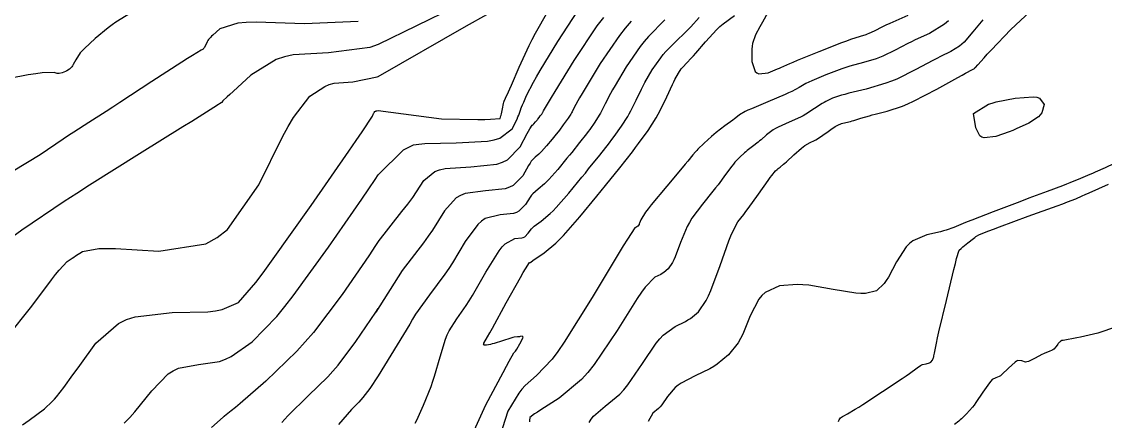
# Model space of a CAD drawing. Header units: metres. Extents: x 837475 to 838479, y 1189012 to 1191015.
# Drawn here: x 837953.3 to 838095.2, y 1190619.5 to 1190671.9 of the extents above; entities that cross this region are included whole.
import ezdxf

# ---------------------------------------------------------------- set-up
doc = ezdxf.new("R2010")
doc.units = ezdxf.units.M
doc.header["$LTSCALE"] = 0.3
doc.layers.add('COTAS 10', color=1, linetype='Continuous')
doc.layers.add('COTAS INT', color=252, linetype='Continuous')

msp = doc.modelspace()

# ---------------------------------------------------------------- linework, layer by layer
at = {"layer": 'COTAS 10'}
for points, elevation in [([(837953.444, 1190619.101), (837954.329, 1190619.703), (837956.32, 1190621.17), (837957.343, 1190622.155), (837957.617, 1190622.452), (837957.887, 1190622.76), (837958.83, 1190623.957), (837960.03, 1190625.618), (837960.463, 1190626.217), (837960.94, 1190626.877), (837963.024, 1190629.763), (837965.998, 1190632.374), (837967.036, 1190632.861), (837968.167, 1190633.245), (837973.024, 1190633.777), (837977.68, 1190633.894), (837978.684, 1190634.017), (837979.564, 1190634.178), (837981.713, 1190635.088), (837983.986, 1190637.743), (837984.945, 1190639.006), (837986.047, 1190640.498), (837991.215, 1190647.789), (837996.157, 1190654.93), (837997.115, 1190656.325), (837997.896, 1190657.469), (837999.234, 1190659.502), (837999.396, 1190659.831), (837999.434, 1190659.901), (837999.469, 1190659.961), (837999.573, 1190660.1), (837999.667, 1190660.162), (837999.695, 1190660.173), (837999.725, 1190660.181), (837999.842, 1190660.19), (837999.993, 1190660.221), (838000, 1190660.224), (838008.268, 1190659.132), (838013.047, 1190659.07), (838013.967, 1190659.074), (838014.713, 1190659.088), (838015.95, 1190659.216), (838016.057, 1190659.523), (838016.09, 1190659.65), (838016.124, 1190659.794), (838016.26, 1190660.467), (838016.413, 1190661.162), (838016.458, 1190661.32), (838016.504, 1190661.464), (838016.682, 1190661.862), (838017.067, 1190662.666), (838017.244, 1190663.066), (838017.452, 1190663.543), (838018.459, 1190665.906), (838019.77, 1190668.767), (838020.17, 1190669.558), (838020.586, 1190670.348), (838022.22, 1190673.196)], 1720), ([(838004.849, 1190619.29), (838005.043, 1190619.683), (838005.943, 1190621.663), (838006.917, 1190624.106), (838007.157, 1190624.79), (838007.384, 1190625.479), (838008.097, 1190627.996), (838008.812, 1190630.303), (838009.041, 1190630.858), (838009.284, 1190631.378), (838010.272, 1190632.954), (838011.511, 1190634.709), (838011.911, 1190635.341), (838012.336, 1190636.037), (838014.078, 1190639.078), (838015.818, 1190641.853), (838016.243, 1190642.381), (838016.642, 1190642.804), (838017.877, 1190643.463), (838018.796, 1190643.557), (838018.997, 1190643.625), (838019.175, 1190643.71), (838019.622, 1190644.167), (838020.063, 1190644.763), (838020.237, 1190644.935), (838020.433, 1190645.111), (838021.326, 1190645.773), (838022.514, 1190646.748), (838022.896, 1190647.122), (838023.3, 1190647.54), (838024.954, 1190649.425), (838026.671, 1190651.511), (838027.115, 1190652.057), (838027.547, 1190652.589), (838028.996, 1190654.393), (838030.261, 1190656.016), (838030.577, 1190656.432), (838030.878, 1190656.835), (838031.841, 1190658.173), (838032.661, 1190659.453), (838032.871, 1190659.819), (838033.075, 1190660.19), (838033.752, 1190661.574), (838034.462, 1190663.046), (838034.687, 1190663.472), (838034.923, 1190663.907), (838035.88, 1190665.547), (838036.979, 1190667.147), (838037.307, 1190667.557), (838037.643, 1190667.953), (838038.942, 1190669.264), (838040.241, 1190670.489), (838040.578, 1190670.831), (838040.906, 1190671.174), (838042.008, 1190672.422)], 1730), ([(838096.334, 1190653.285), (838095.152, 1190652.754), (838093.843, 1190652.17), (838093.491, 1190652.014), (838093.143, 1190651.861), (838091.924, 1190651.33), (838090.535, 1190650.758), (838090.08, 1190650.58), (838089.595, 1190650.393), (838087.588, 1190649.644), (838085.161, 1190648.745), (838084.411, 1190648.463), (838083.627, 1190648.167), (838080.511, 1190646.98), (838077.686, 1190645.885), (838077.086, 1190645.648), (838076.564, 1190645.439), (838075.335, 1190644.921), (838074.362, 1190644.573), (838074.001, 1190644.472), (838073.601, 1190644.368), (838071.826, 1190643.972), (838069.98, 1190643.18), (838069.535, 1190642.826), (838069.118, 1190642.413), (838067.854, 1190640.436), (838066.795, 1190638.417), (838066.509, 1190637.978), (838066.226, 1190637.592), (838065.229, 1190636.629), (838063.767, 1190636.28), (838063.191, 1190636.28), (838062.54, 1190636.322), (838059.573, 1190636.822), (838056.39, 1190637.362), (838055.603, 1190637.428), (838054.858, 1190637.459), (838052.509, 1190637.27), (838050.66, 1190636.41), (838050.231, 1190636.017), (838049.837, 1190635.558), (838048.711, 1190633.339), (838047.732, 1190630.946), (838047.429, 1190630.376), (838047.114, 1190629.846), (838045.863, 1190628.268), (838044.377, 1190627.042), (838043.914, 1190626.735), (838043.428, 1190626.442), (838041.485, 1190625.498), (838039.657, 1190624.566), (838039.245, 1190624.281), (838038.872, 1190623.983), (838037.864, 1190622.806), (838037.118, 1190621.705), (838036.911, 1190621.454), (838036.704, 1190621.227), (838035.952, 1190620.602), (838035.326, 1190619.504)], 1740)]:
    msp.add_lwpolyline(points, dxfattribs=dict(at, elevation=elevation))
at = {"layer": 'COTAS INT'}
for points, elevation in [([(838010.049, 1190673.753), (838000, 1190668.865), (837998.915, 1190668.489), (837993.504, 1190667.792), (837988.849, 1190667.548), (837987.714, 1190667.275), (837986.645, 1190666.914), (837983.337, 1190664.866), (837981.023, 1190662.749), (837980.58, 1190662.344), (837980.224, 1190662.017), (837979.654, 1190661.491), (837979.639, 1190661.466), (837979.634, 1190661.454), (837979.627, 1190661.441), (837979.599, 1190661.378), (837979.564, 1190661.316), (837979.554, 1190661.303), (837979.544, 1190661.292), (837979.505, 1190661.269), (837979.327, 1190661.164), (837979.228, 1190661.101), (837979.108, 1190661.025), (837978.498, 1190660.627), (837976.551, 1190659.403), (837975.588, 1190658.804), (837974.441, 1190658.094), (837968.771, 1190654.59), (837962.228, 1190650.479), (837960.531, 1190649.385), (837958.884, 1190648.311), (837953.353, 1190644.59), (837948.951, 1190641.401)], 1716), ([(837951.409, 1190630.512), (837954.675, 1190634.613), (837957.241, 1190638.081), (837957.779, 1190638.776), (837958.241, 1190639.356), (837959.288, 1190640.492), (837959.933, 1190640.923), (837960.143, 1190641.059), (837960.366, 1190641.201), (837961.283, 1190641.775), (837963.428, 1190642.157), (837964.425, 1190642.179), (837965.597, 1190642.164), (837971.283, 1190641.807), (837977.443, 1190642.781), (837978.913, 1190643.606), (837980.281, 1190644.671), (837984.37, 1190650.523), (837987.475, 1190656.815), (837988.223, 1190658.157), (837988.922, 1190659.326), (837991.043, 1190662.106), (837993.003, 1190663.398), (837993.601, 1190663.63), (837994.224, 1190663.807), (837996.673, 1190663.991), (837999.856, 1190664.651), (838000, 1190664.714), (838011.576, 1190671.308), (838016.872, 1190674.313)], 1718), ([(838027.633, 1190619.391), (838027.877, 1190619.813), (838028.177, 1190620.216), (838029.725, 1190621.528), (838031.633, 1190623.114), (838032.159, 1190623.691), (838032.685, 1190624.328), (838034.579, 1190627.124), (838036.384, 1190629.802), (838036.854, 1190630.365), (838037.311, 1190630.849), (838038.855, 1190631.952), (838040.211, 1190632.61), (838040.55, 1190632.815), (838040.874, 1190633.03), (838041.91, 1190633.885), (838042.914, 1190635.373), (838043.216, 1190635.987), (838043.529, 1190636.689), (838044.747, 1190639.95), (838045.891, 1190643.159), (838046.157, 1190643.828), (838046.401, 1190644.401), (838047.097, 1190645.676), (838047.844, 1190646.629), (838048.119, 1190646.999), (838048.425, 1190647.414), (838049.775, 1190649.298), (838051.058, 1190651.093), (838051.32, 1190651.453), (838051.543, 1190651.753), (838052.013, 1190652.341), (838052.232, 1190652.539), (838052.297, 1190652.594), (838052.364, 1190652.648), (838052.619, 1190652.843), (838053.053, 1190653.202), (838053.233, 1190653.36), (838053.438, 1190653.543), (838054.392, 1190654.416), (838055.404, 1190655.296), (838055.645, 1190655.483), (838055.868, 1190655.646), (838056.535, 1190656.031), (838057.129, 1190656.319), (838057.306, 1190656.42), (838057.49, 1190656.531), (838058.2, 1190657.013), (838058.903, 1190657.514), (838059.081, 1190657.638), (838059.253, 1190657.756), (838059.815, 1190658.127), (838060.341, 1190658.411), (838060.49, 1190658.474), (838060.64, 1190658.531), (838061.193, 1190658.677), (838061.84, 1190658.823), (838062.049, 1190658.879), (838062.272, 1190658.941), (838063.184, 1190659.221), (838064.318, 1190659.558), (838064.68, 1190659.656), (838065.063, 1190659.756), (838066.62, 1190660.136), (838068.645, 1190660.82), (838069.323, 1190661.113), (838070.052, 1190661.45), (838073.108, 1190663.04), (838075.884, 1190664.575), (838076.437, 1190664.878), (838076.896, 1190665.128), (838077.773, 1190665.589), (838078.042, 1190665.755), (838078.117, 1190665.818), (838078.194, 1190665.89), (838078.473, 1190666.213), (838079.308, 1190667.148), (838079.734, 1190667.606), (838080.245, 1190668.15), (838082.798, 1190670.831), (838085.966, 1190673.763)], 1738), ([(837967.576, 1190673.005), (837965.674, 1190671.792), (837965.168, 1190671.436), (837964.67, 1190671.071), (837962.947, 1190669.684), (837961.544, 1190668.377), (837961.249, 1190668.064), (837960.994, 1190667.771), (837960.41, 1190666.89), (837960.089, 1190666.248), (837960, 1190666.106), (837959.911, 1190665.98), (837959.591, 1190665.657), (837959.251, 1190665.447), (837959.15, 1190665.392), (837959.046, 1190665.339), (837958.646, 1190665.159), (837958.228, 1190665.067), (837958.112, 1190665.069), (837957.996, 1190665.084), (837957.578, 1190665.235), (837956.014, 1190665.174), (837955.176, 1190665.054), (837954.161, 1190664.89), (837949.033, 1190663.924)], 1712), ([(837966.757, 1190619.287), (837967.473, 1190620.037), (837968.158, 1190620.79), (837970.366, 1190623.54), (837972.518, 1190625.755), (837973.167, 1190626.172), (837973.839, 1190626.503), (837976.46, 1190626.99), (837979.227, 1190627.401), (837979.992, 1190627.684), (837980.755, 1190628.041), (837983.507, 1190629.944), (837986.711, 1190633.294), (837987.76, 1190634.563), (837988.879, 1190635.981), (837993.507, 1190642.336), (837997.843, 1190648.615), (837998.779, 1190649.985), (837999.6, 1190651.195), (838000, 1190651.8), (838003.3, 1190655.095), (838004.628, 1190655.726), (838005.308, 1190655.838), (838006.122, 1190655.922), (838010.19, 1190655.998), (838014.325, 1190656.217), (838015.183, 1190656.391), (838015.916, 1190656.614), (838017.523, 1190657.832), (838018.171, 1190659.128), (838018.3, 1190659.4), (838018.406, 1190659.636), (838018.605, 1190660.174), (838018.662, 1190660.433), (838018.679, 1190660.493), (838018.696, 1190660.546), (838018.762, 1190660.695), (838018.906, 1190660.994), (838018.972, 1190661.144), (838019.05, 1190661.322), (838019.425, 1190662.203), (838020.323, 1190663.94), (838020.73, 1190664.656), (838021.206, 1190665.475), (838023.497, 1190669.286), (838026.127, 1190673.27)], 1722), ([(838000, 1190643.045), (838003.114, 1190647.002), (838003.865, 1190647.995), (838004.512, 1190648.873), (838005.995, 1190651.091), (838007.426, 1190652.258), (838008.042, 1190652.474), (838008.752, 1190652.643), (838012.112, 1190652.864), (838015.527, 1190653.215), (838016.274, 1190653.466), (838016.934, 1190653.783), (838018.597, 1190655.481), (838019.505, 1190657.212), (838019.689, 1190657.549), (838019.843, 1190657.825), (838020.158, 1190658.308), (838020.299, 1190658.424), (838020.344, 1190658.468), (838020.393, 1190658.518), (838020.589, 1190658.742), (838020.793, 1190658.99), (838020.846, 1190659.055), (838020.898, 1190659.118), (838021.07, 1190659.333), (838021.22, 1190659.526), (838021.258, 1190659.576), (838021.294, 1190659.624), (838021.408, 1190659.783), (838021.506, 1190659.935), (838021.531, 1190659.978), (838021.555, 1190660.023), (838021.636, 1190660.187), (838022.295, 1190661.302), (838022.684, 1190661.946), (838023.163, 1190662.734), (838025.638, 1190666.791), (838028.684, 1190671.338), (838029.523, 1190672.435)], 1724), ([(838011.913, 1190616.888), (838014.093, 1190621.69), (838016.337, 1190625.945), (838016.775, 1190626.763), (838017.134, 1190627.425), (838017.771, 1190628.517), (838017.964, 1190628.741), (838018.044, 1190628.856), (838018.135, 1190628.994), (838018.559, 1190629.683), (838018.903, 1190630.346), (838018.945, 1190630.468), (838018.963, 1190630.562), (838018.833, 1190630.68), (838018.567, 1190630.636), (838018.499, 1190630.63), (838018.434, 1190630.625), (838018.217, 1190630.629), (838017.799, 1190630.558), (838017.606, 1190630.507), (838017.379, 1190630.443), (838016.283, 1190630.096), (838015.162, 1190629.742), (838014.919, 1190629.673), (838014.706, 1190629.616), (838014.182, 1190629.517), (838013.92, 1190629.523), (838013.872, 1190629.532), (838013.835, 1190629.545), (838013.79, 1190629.622), (838013.814, 1190629.708), (838013.82, 1190629.726), (838013.827, 1190629.743), (838013.848, 1190629.783), (838014.31, 1190630.611), (838014.593, 1190631.123), (838014.943, 1190631.758), (838016.772, 1190635.074), (838018.616, 1190638.385), (838018.977, 1190639.017), (838019.272, 1190639.525), (838019.798, 1190640.329), (838019.886, 1190640.338), (838019.905, 1190640.344), (838019.922, 1190640.353), (838019.964, 1190640.396), (838020.25, 1190640.613), (838020.42, 1190640.73), (838020.629, 1190640.873), (838021.715, 1190641.594), (838023.252, 1190642.857), (838023.746, 1190643.34), (838024.27, 1190643.881), (838026.409, 1190646.319), (838028.63, 1190649.018), (838029.205, 1190649.724), (838029.764, 1190650.412), (838031.638, 1190652.747), (838033.275, 1190654.845), (838033.683, 1190655.385), (838034.073, 1190655.906), (838035.319, 1190657.636), (838036.379, 1190659.292), (838036.652, 1190659.766), (838036.915, 1190660.246), (838037.791, 1190662.037), (838038.518, 1190663.627), (838038.687, 1190663.981), (838038.844, 1190664.298), (838039.294, 1190665.132), (838039.677, 1190665.69), (838039.791, 1190665.833), (838039.908, 1190665.971), (838040.361, 1190666.428), (838041.031, 1190667.118), (838041.286, 1190667.403), (838041.571, 1190667.728), (838042.849, 1190669.244), (838044.327, 1190670.853), (838044.737, 1190671.238), (838045.147, 1190671.596), (838046.634, 1190672.669)], 1732), ([(838051.019, 1190673.076), (838050.312, 1190671.819), (838050.131, 1190671.496), (838049.957, 1190671.184), (838049.386, 1190670.146), (838048.995, 1190669.022), (838048.934, 1190668.656), (838048.895, 1190668.266), (838048.925, 1190666.658), (838049.351, 1190665.359), (838049.561, 1190665.164), (838049.811, 1190665.039), (838051.047, 1190665.182), (838052.272, 1190665.686), (838052.516, 1190665.79), (838052.718, 1190665.877), (838053.103, 1190666.062), (838053.882, 1190666.405), (838054.333, 1190666.591), (838054.885, 1190666.817), (838057.732, 1190667.966), (838060.698, 1190669.132), (838061.327, 1190669.369), (838061.872, 1190669.568), (838063.146, 1190669.98), (838063.868, 1190670.192), (838064.066, 1190670.265), (838064.262, 1190670.345), (838064.961, 1190670.687), (838066.057, 1190671.23), (838066.503, 1190671.437), (838067.012, 1190671.667), (838069.363, 1190672.704)], 1732), ([(837997.367, 1190671.882), (837990.335, 1190671.592), (837984.032, 1190671.799), (837982.735, 1190671.752), (837981.631, 1190671.659), (837979.265, 1190670.949), (837978.368, 1190670.122), (837978.191, 1190669.957), (837978.046, 1190669.819), (837977.781, 1190669.552), (837977.69, 1190669.388), (837977.654, 1190669.315), (837977.614, 1190669.231), (837977.43, 1190668.828), (837977.208, 1190668.428), (837977.144, 1190668.346), (837977.078, 1190668.276), (837976.831, 1190668.126), (837975.686, 1190667.453), (837975.055, 1190667.054), (837974.287, 1190666.563), (837970.379, 1190664.018), (837966.194, 1190661.286), (837965.253, 1190660.677), (837964.405, 1190660.131), (837962.126, 1190658.689), (837960.137, 1190657.414), (837959.472, 1190656.973), (837958.757, 1190656.495), (837955.762, 1190654.45), (837952.209, 1190652.279)], 1714), ([(838037.523, 1190672.101), (838035.379, 1190669.936), (838034.822, 1190669.282), (838034.282, 1190668.605), (838032.466, 1190665.962), (838031.003, 1190663.516), (838030.686, 1190662.964), (838030.406, 1190662.465), (838029.713, 1190661.112), (838029.235, 1190660.134), (838029.091, 1190659.872), (838028.942, 1190659.613), (838028.364, 1190658.71), (838027.683, 1190657.765), (838027.471, 1190657.48), (838027.248, 1190657.186), (838026.354, 1190656.04), (838025.331, 1190654.765), (838025.026, 1190654.39), (838024.711, 1190654.004), (838023.499, 1190652.531), (838022.331, 1190651.2), (838022.045, 1190650.904), (838021.775, 1190650.64), (838020.936, 1190649.951), (838020.236, 1190649.349), (838020.054, 1190649.14), (838019.877, 1190648.912), (838019.28, 1190647.939), (838018.428, 1190647.068), (838018.089, 1190646.905), (838017.706, 1190646.777), (838015.955, 1190646.597), (838014.012, 1190646.084), (838013.509, 1190645.745), (838013.021, 1190645.322), (838011.383, 1190643.083), (838009.728, 1190640.315), (838009.229, 1190639.559), (838008.712, 1190638.806), (838006.696, 1190636.124), (838004.881, 1190633.576), (838004.489, 1190632.908), (838004.146, 1190632.257), (838000, 1190625.522), (837998.888, 1190623.825), (837997.991, 1190622.646), (837997.733, 1190622.346), (837997.472, 1190622.058), (837996.494, 1190621.112), (837994.786, 1190619.144)], 1728), ([(838033.114, 1190671.918), (838032.338, 1190671.007), (838031.585, 1190670.062), (838029.052, 1190666.376), (838027.083, 1190663.125), (838026.685, 1190662.455), (838026.351, 1190661.884), (838025.674, 1190660.65), (838025.395, 1190660.079), (838025.311, 1190659.925), (838025.224, 1190659.774), (838024.886, 1190659.246), (838024.489, 1190658.694), (838024.364, 1190658.528), (838024.234, 1190658.356), (838023.712, 1190657.686), (838023.114, 1190656.942), (838022.936, 1190656.722), (838022.752, 1190656.497), (838022.044, 1190655.636), (838021.362, 1190654.859), (838021.195, 1190654.686), (838021.037, 1190654.532), (838020.547, 1190654.129), (838020.04, 1190653.587), (838019.871, 1190653.345), (838019.691, 1190653.062), (838018.938, 1190651.71), (838017.681, 1190650.425), (838017.181, 1190650.185), (838016.617, 1190649.996), (838014.033, 1190649.731), (838011.382, 1190649.363), (838010.775, 1190649.11), (838010.223, 1190648.79), (838008.689, 1190647.087), (838007.12, 1190644.594), (838006.547, 1190643.777), (838005.913, 1190642.904), (838003.12, 1190639.294), (837999.69, 1190633.844)], 1726), ([(838074.664, 1190671.996), (838074.116, 1190671.534), (838072.166, 1190670.332), (838070.306, 1190669.488), (838069.815, 1190669.25), (838069.333, 1190669.012), (838067.677, 1190668.138), (838066.069, 1190667.352), (838065.618, 1190667.168), (838065.165, 1190666.999), (838063.505, 1190666.513), (838061.734, 1190666.03), (838061.209, 1190665.863), (838060.67, 1190665.682), (838058.602, 1190664.908), (838056.751, 1190664.129), (838056.349, 1190663.945), (838055.995, 1190663.775), (838055.113, 1190663.272), (838054.14, 1190662.73), (838053.727, 1190662.535), (838053.253, 1190662.32), (838051.022, 1190661.38), (838048.847, 1190660.469), (838048.407, 1190660.272), (838048.038, 1190660.099), (838047.29, 1190659.676), (838046.823, 1190659.291), (838046.631, 1190659.142), (838046.411, 1190658.975), (838045.387, 1190658.222), (838044.236, 1190657.344), (838043.936, 1190657.099), (838043.643, 1190656.853), (838042.653, 1190655.958), (838041.858, 1190655.176), (838041.689, 1190655.002), (838041.541, 1190654.846), (838041.191, 1190654.434), (838040.539, 1190653.626), (838040.202, 1190653.22), (838039.797, 1190652.734), (838037.766, 1190650.325), (838035.742, 1190647.871), (838035.341, 1190647.359), (838035.009, 1190646.919), (838034.386, 1190645.933), (838034.222, 1190645.495), (838034.18, 1190645.401), (838034.14, 1190645.319), (838034.005, 1190645.119), (838033.866, 1190645.004), (838033.823, 1190644.975), (838033.777, 1190644.948), (838033.595, 1190644.859), (838032.619, 1190643.415), (838032.073, 1190642.533), (838031.408, 1190641.442), (838028.008, 1190635.759), (838024.348, 1190629.905), (838023.519, 1190628.705), (838022.769, 1190627.689), (838020.724, 1190625.542), (838019.221, 1190624.245), (838018.812, 1190623.764), (838018.406, 1190623.231), (838016.967, 1190620.868), (838015.906, 1190617.607)], 1734), ([(838079.135, 1190672.132), (838077.856, 1190670.535), (838076.704, 1190669.202), (838076.391, 1190668.907), (838076.079, 1190668.644), (838074.97, 1190667.96), (838073.601, 1190667.308), (838073.126, 1190667.064), (838072.609, 1190666.794), (838070.392, 1190665.589), (838067.877, 1190664.358), (838067.171, 1190664.071), (838066.461, 1190663.807), (838063.864, 1190663.046), (838061.595, 1190662.492), (838061.092, 1190662.358), (838060.643, 1190662.232), (838059.473, 1190661.85), (838058.617, 1190661.441), (838058.365, 1190661.299), (838058.107, 1190661.145), (838057.124, 1190660.482), (838055.988, 1190659.757), (838055.634, 1190659.563), (838055.262, 1190659.371), (838053.779, 1190658.705), (838052.358, 1190658.057), (838052.026, 1190657.878), (838051.721, 1190657.698), (838050.841, 1190657.046), (838050.13, 1190656.417), (838049.932, 1190656.251), (838049.732, 1190656.089), (838049.003, 1190655.532), (838048.3, 1190654.996), (838048.116, 1190654.847), (838047.938, 1190654.696), (838047.333, 1190654.15), (838046.701, 1190653.465), (838046.504, 1190653.227), (838046.299, 1190652.969), (838045.483, 1190651.866), (838044.482, 1190650.52), (838044.161, 1190650.109), (838043.82, 1190649.682), (838042.432, 1190648), (838041.072, 1190646.136), (838040.749, 1190645.593), (838040.45, 1190645.039), (838039.567, 1190642.941), (838038.876, 1190641.092), (838038.698, 1190640.694), (838038.527, 1190640.346), (838037.958, 1190639.502), (838037.37, 1190639.017), (838037.187, 1190638.895), (838036.994, 1190638.779), (838036.225, 1190638.406), (838034.965, 1190637.132), (838034.464, 1190636.449), (838033.896, 1190635.622), (838031.294, 1190631.441), (838028.28, 1190626.968), (838027.452, 1190625.956), (838026.628, 1190625.043), (838023.678, 1190622.567), (838021.307, 1190621.065), (838020.848, 1190620.766), (838020.475, 1190620.518), (838019.842, 1190620.045), (838019.802, 1190619.666), (838019.803, 1190619.476)], 1736), ([(838077.915, 1190659.845), (838079.909, 1190661.075), (838080.374, 1190661.22), (838080.907, 1190661.363), (838083.39, 1190661.868), (838085.745, 1190662.041), (838086.197, 1190661.975), (838086.562, 1190661.86), (838087.155, 1190661.03), (838086.865, 1190659.952), (838086.673, 1190659.68), (838086.432, 1190659.418), (838085.158, 1190658.568), (838083.527, 1190657.832), (838083.06, 1190657.643), (838082.587, 1190657.459), (838080.828, 1190656.848), (838079.333, 1190656.675), (838079.027, 1190656.768), (838078.768, 1190656.921), (838078.222, 1190657.983), (838077.915, 1190659.845)], 1738), ([(838060.243, 1190619.536), (838060.284, 1190619.659), (838060.327, 1190619.765), (838060.504, 1190620.012), (838060.761, 1190620.176), (838060.855, 1190620.229), (838060.959, 1190620.285), (838061.417, 1190620.518), (838062.441, 1190621.121), (838062.902, 1190621.411), (838063.439, 1190621.754), (838066.022, 1190623.436), (838068.59, 1190625.145), (838069.119, 1190625.505), (838069.568, 1190625.816), (838070.533, 1190626.531), (838070.989, 1190626.857), (838071.118, 1190626.923), (838071.248, 1190626.979), (838071.726, 1190627.095), (838072.148, 1190627.198), (838072.242, 1190627.246), (838072.327, 1190627.302), (838072.553, 1190627.574), (838072.69, 1190627.913), (838072.719, 1190628.012), (838072.745, 1190628.112), (838072.804, 1190628.488), (838073.066, 1190629.782), (838073.218, 1190630.46), (838073.406, 1190631.276), (838074.374, 1190635.381), (838075.357, 1190639.434), (838075.555, 1190640.218), (838075.72, 1190640.855), (838076.046, 1190641.936), (838076.293, 1190642.165), (838076.409, 1190642.266), (838076.545, 1190642.382), (838077.205, 1190642.933), (838077.919, 1190643.496), (838078.088, 1190643.619), (838078.245, 1190643.727), (838078.709, 1190644.001), (838079.922, 1190644.477), (838080.552, 1190644.713), (838081.308, 1190644.995), (838085.101, 1190646.389), (838088.869, 1190647.769), (838089.61, 1190648.042), (838090.221, 1190648.268), (838091.335, 1190648.689), (838092.144, 1190649.049), (838092.562, 1190649.237), (838093.065, 1190649.462), (838095.58, 1190650.591)], 1742), ([(838000, 1190643.074), (837999.651, 1190642.548), (837998.767, 1190641.23), (837995.3, 1190636.166), (837991.528, 1190631.199), (837990.451, 1190629.941), (837989.359, 1190628.734), (837985.3, 1190624.8), (837981.946, 1190621.904), (837981.299, 1190621.351), (837980.775, 1190620.907), (837979.897, 1190620.204), (837979.821, 1190620.189), (837979.801, 1190620.18), (837979.782, 1190620.168), (837979.719, 1190620.103), (837978.166, 1190618.73)], 1724), ([(837987.391, 1190619.409), (837988.156, 1190620.267), (837990.839, 1190622.906), (837993.394, 1190625.378), (837994.078, 1190626.131), (837994.751, 1190626.915), (837997.094, 1190629.996), (837999.69, 1190633.844), (838000, 1190634.316)], 1726), ([(838096.649, 1190631.908), (838094.212, 1190631.073), (838091.92, 1190630.569), (838091.439, 1190630.467), (838091.025, 1190630.382), (838090.085, 1190630.207), (838089.666, 1190630.141), (838089.581, 1190630.125), (838089.509, 1190630.109), (838089.361, 1190630.057), (838089.296, 1190630.006), (838089.277, 1190629.992), (838089.258, 1190629.977), (838089.185, 1190629.921), (838089.071, 1190629.796), (838089.025, 1190629.738), (838088.973, 1190629.669), (838088.737, 1190629.336), (838088.427, 1190628.994), (838088.329, 1190628.92), (838088.226, 1190628.855), (838087.812, 1190628.693), (838087.26, 1190628.493), (838087.07, 1190628.403), (838086.865, 1190628.299), (838085.99, 1190627.8), (838085.127, 1190627.386), (838084.928, 1190627.336), (838084.748, 1190627.313), (838084.244, 1190627.462), (838083.74, 1190627.519), (838083.561, 1190627.438), (838083.363, 1190627.314), (838082.504, 1190626.52), (838081.656, 1190625.675), (838081.466, 1190625.52), (838081.294, 1190625.399), (838080.836, 1190625.248), (838080.376, 1190625.005), (838080.204, 1190624.826), (838080.013, 1190624.599), (838079.162, 1190623.378), (838078.24, 1190622.006), (838078.004, 1190621.685), (838077.776, 1190621.389), (838077.026, 1190620.531), (838076.363, 1190619.893), (838076.191, 1190619.735), (838076.024, 1190619.585), (838075.46, 1190619.113)], 1744)]:
    msp.add_lwpolyline(points, dxfattribs=dict(at, elevation=elevation))

doc.saveas('drawing.dxf')
